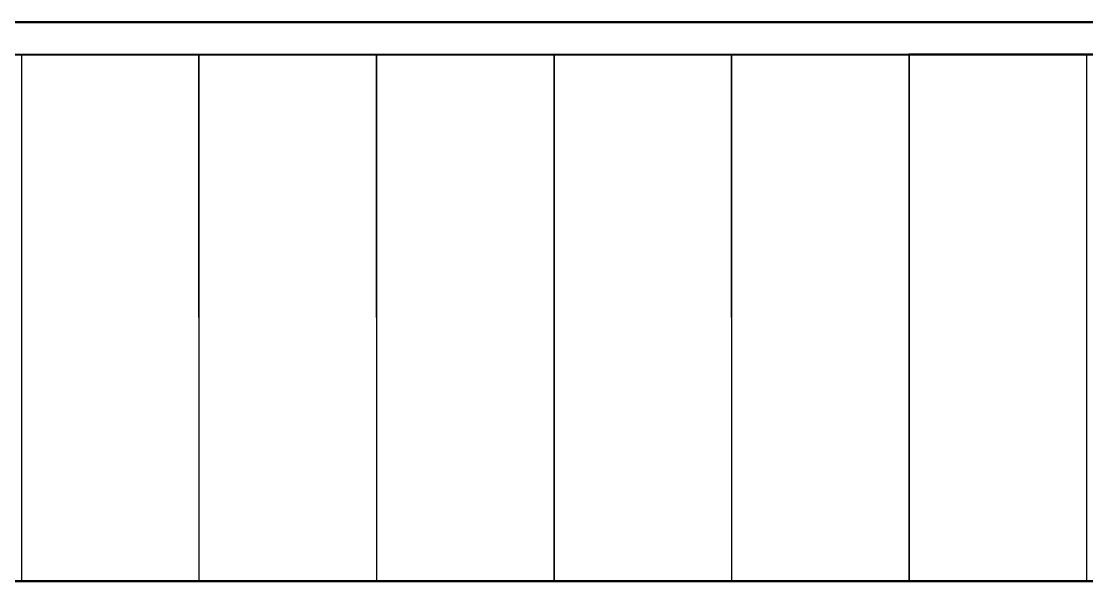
# Model space of a CAD drawing. Header units: inches. Extents: x 15 to 22798, y 21 to 21519.
# Drawn here: x 15844.7 to 16006.7, y 13402.7 to 13487.8 of the extents above; entities that cross this region are included whole.
import ezdxf

# ---------------------------------------------------------------- set-up
doc = ezdxf.new("R2010")
doc.units = ezdxf.units.IN
doc.header["$MEASUREMENT"] = 0

msp = doc.modelspace()

# ---------------------------------------------------------------- linework, layer by layer
for p, q in [((15682.64, 13487.79), (16060.64, 13487.85)), ((15682.68, 13487.69), (16060.68, 13487.69)), ((16060.64, 13482.85), (15696.64, 13482.79)), ((15871.64, 13482.82), (15844.64, 13482.81)), ((15898.64, 13482.82), (15871.64, 13482.82)), ((15871.64, 13482.82), (15871.66, 13402.82)), ((15925.64, 13482.83), (15898.64, 13482.82)), ((15898.64, 13482.82), (15898.66, 13402.82)), ((15952.64, 13482.83), (15925.64, 13482.83)), ((15925.64, 13482.83), (15925.66, 13402.83)), ((15979.64, 13482.84), (15952.64, 13482.83)), ((15952.64, 13482.83), (15952.66, 13402.83)), ((16006.64, 13482.84), (15979.64, 13482.84)), ((15979.64, 13482.84), (15979.66, 13402.84)), ((16033.64, 13482.84), (16006.64, 13482.84)), ((16006.64, 13482.84), (16006.66, 13402.84)), ((16060.68, 13482.69), (15696.68, 13482.69)), ((15844.68, 13482.69), (15817.68, 13482.69)), ((15871.68, 13482.69), (15844.68, 13482.69)), ((15844.68, 13482.69), (15844.68, 13402.69)), ((15898.68, 13482.69), (15871.68, 13482.69)), ((15871.68, 13482.69), (15871.68, 13402.69)), ((15925.68, 13482.69), (15898.68, 13482.69)), ((15898.68, 13482.69), (15898.68, 13402.69)), ((15952.68, 13482.69), (15925.68, 13482.69)), ((15925.68, 13482.69), (15925.68, 13402.69)), ((15979.68, 13482.69), (15952.68, 13482.69)), ((15952.68, 13482.69), (15952.68, 13402.69)), ((16006.68, 13482.69), (15979.68, 13482.69)), ((15979.68, 13482.69), (15979.68, 13402.69)), ((16060.66, 13402.85), (15682.66, 13402.79)), ((16060.68, 13402.69), (15682.68, 13402.69))]:
    msp.add_line(p, q)

doc.saveas('drawing.dxf')
